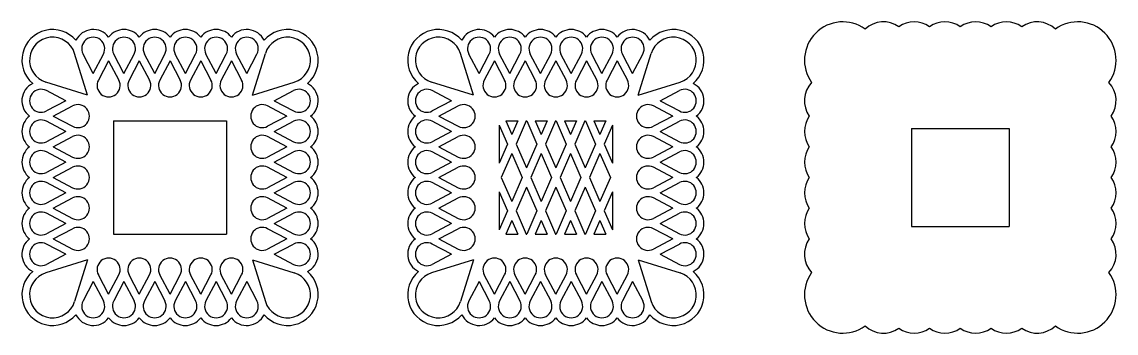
# Model space of a CAD drawing. Extents: x -370 to 192, y -58 to 235.
# Drawn here: x -93.4 to 191.6, y -58.2 to 23 of the extents above; entities that cross this region are included whole.
import ezdxf

# ---------------------------------------------------------------- set-up
doc = ezdxf.new("R2010")
doc.units = 0
doc.layers.get('0').update_dxf_attribs({"linetype": 'CONTINUOUS'})

msp = doc.modelspace()

# ---------------------------------------------------------------- linework, layer by layer
for p, q in [((-76.293703, 3.871762), (-79.675204, 14.762571)), ((-74.814509, 9.540502), (-77.469451, 14.586526)), ((-74.814509, 9.540502), (-72.159568, 14.586526)), ((-66.814509, 9.540502), (-69.469451, 14.586526)), ((-66.814509, 9.540502), (-64.159568, 14.586526)), ((-58.814509, 9.540502), (-61.469451, 14.586526)), ((-58.814509, 9.540502), (-56.159568, 14.586526)), ((-50.814509, 9.540502), (-53.469451, 14.586526)), ((-50.814509, 9.540502), (-48.159568, 14.586526)), ((-42.814509, 9.540502), (-45.469451, 14.586526)), ((-42.814509, 9.540502), (-40.159568, 14.586526)), ((-34.814509, 9.540502), (-37.469451, 14.586526)), ((-34.814509, 9.540502), (-32.159568, 14.586526)), ((-33.335316, 3.871762), (-29.953815, 14.762571)), ((24.207858, 3.871762), (20.826356, 14.762571)), ((25.687051, 9.540502), (23.03211, 14.586526)), ((25.687051, 9.540502), (28.341992, 14.586526)), ((33.687051, 9.540502), (31.03211, 14.586526)), ((33.687051, 9.540502), (36.341992, 14.586526)), ((41.687051, 9.540502), (39.03211, 14.586526)), ((41.687051, 9.540502), (44.341992, 14.586526)), ((49.687051, 9.540502), (47.03211, 14.586526)), ((49.687051, 9.540502), (52.341992, 14.586526)), ((57.687051, 9.540502), (55.03211, 14.586526)), ((57.687051, 9.540502), (60.341992, 14.586526)), ((65.687051, 9.540502), (63.03211, 14.586526)), ((65.687051, 9.540502), (68.341992, 14.586526)), ((67.166245, 3.871762), (70.547746, 14.762571)), ((-70.814509, 12.847694), (-73.469451, 7.80167)), ((-70.814509, 12.847694), (-68.159568, 7.80167)), ((-62.814509, 12.847694), (-65.469451, 7.80167)), ((-62.814509, 12.847694), (-60.159568, 7.80167)), ((-54.814509, 12.847694), (-57.469451, 7.80167)), ((-54.814509, 12.847694), (-52.159568, 7.80167)), ((-46.814509, 12.847694), (-49.469451, 7.80167)), ((-46.814509, 12.847694), (-44.159568, 7.80167)), ((-38.814509, 12.847694), (-41.469451, 7.80167)), ((-38.814509, 12.847694), (-36.159568, 7.80167)), ((29.687051, 12.847694), (27.03211, 7.80167)), ((29.687051, 12.847694), (32.341992, 7.80167)), ((37.687051, 12.847694), (35.03211, 7.80167)), ((37.687051, 12.847694), (40.341992, 7.80167)), ((45.687051, 12.847694), (43.03211, 7.80167)), ((45.687051, 12.847694), (48.341992, 7.80167)), ((53.687051, 12.847694), (51.03211, 7.80167)), ((53.687051, 12.847694), (56.341992, 7.80167)), ((61.687051, 12.847694), (59.03211, 7.80167)), ((61.687051, 12.847694), (64.341992, 7.80167)), ((-76.293703, 3.871762), (-87.184512, 7.253263)), ((-33.335316, 3.871762), (-22.444507, 7.253263)), ((24.207858, 3.871762), (13.317048, 7.253263)), ((67.166245, 3.871762), (78.057054, 7.253263)), ((-81.962443, 2.392569), (-87.008467, 5.04751)), ((-27.666576, 2.392569), (-22.620552, 5.04751)), ((18.539118, 2.392569), (13.493094, 5.04751)), ((72.834985, 2.392569), (77.881009, 5.04751)), ((-81.962443, 2.392569), (-87.008467, -0.262373)), ((-85.269635, -1.607431), (-80.223611, 1.04751)), ((-24.359384, -1.607431), (-29.405408, 1.04751)), ((-27.666576, 2.392569), (-22.620552, -0.262373)), ((18.539118, 2.392569), (13.493094, -0.262373)), ((15.231926, -1.607431), (20.27795, 1.04751)), ((76.142176, -1.607431), (71.096153, 1.04751)), ((72.834985, 2.392569), (77.881009, -0.262373)), ((-85.269635, -1.607431), (-80.223611, -4.262373)), ((-24.359384, -1.607431), (-29.405408, -4.262373)), ((15.231926, -1.607431), (20.27795, -4.262373)), ((76.142176, -1.607431), (71.096153, -4.262373)), ((-81.962443, -5.607431), (-87.008467, -2.95249)), ((-81.962443, -5.607431), (-87.008467, -8.262373)), ((-69.564509, -2.857381), (-69.564509, -32.357481)), ((-69.564509, -2.857381), (-40.064509, -2.857381)), ((-40.064509, -2.857381), (-40.064509, -32.357481)), ((-27.666576, -5.607431), (-22.620552, -2.95249)), ((-27.666576, -5.607431), (-22.620552, -8.262373)), ((18.539118, -5.607431), (13.493094, -2.95249)), ((18.539118, -5.607431), (13.493094, -8.262373)), ((30.937051, -3.916863), (30.937051, -13.889524)), ((30.937051, -3.916863), (33.126905, -8.903193)), ((30.937051, -3.916863), (30.937051, -13.889524)), ((32.65613, -2.857381), (34.219092, -6.416268)), ((32.65613, -2.857381), (35.782053, -2.857381)), ((35.782053, -2.857381), (34.219092, -6.416268)), ((37.966427, -2.857381), (35.311278, -8.903193)), ((37.966427, -2.857381), (38.117063, -2.857381)), ((38.117063, -2.857381), (40.772211, -8.903193)), ((40.301436, -2.857381), (41.864398, -6.416268)), ((40.301436, -2.857381), (43.42736, -2.857381)), ((43.42736, -2.857381), (41.864398, -6.416268)), ((45.611733, -2.857381), (42.956585, -8.903193)), ((45.611733, -2.857381), (45.76237, -2.857381)), ((45.76237, -2.857381), (48.417518, -8.903193)), ((47.946743, -2.857381), (49.509704, -6.416268)), ((47.946743, -2.857381), (51.072666, -2.857381)), ((51.072666, -2.857381), (49.509704, -6.416268)), ((53.257039, -2.857381), (50.601891, -8.903193)), ((53.257039, -2.857381), (53.407676, -2.857381)), ((53.407676, -2.857381), (56.062824, -8.903193)), ((55.592049, -2.857381), (57.155011, -6.416268)), ((55.592049, -2.857381), (58.717972, -2.857381)), ((58.717972, -2.857381), (57.155011, -6.416268)), ((60.437051, -3.916863), (58.247197, -8.903193)), ((60.437051, -3.916863), (60.437051, -13.889524)), ((60.437051, -3.916863), (60.437051, -13.889524)), ((72.834985, -5.607431), (77.881009, -2.95249)), ((72.834985, -5.607431), (77.881009, -8.262373)), ((138.298966, -4.857381), (138.298966, -30.357481)), ((138.298966, -4.857381), (163.798966, -4.857381)), ((163.798966, -4.857381), (163.798966, -30.357481)), ((-85.269635, -9.607431), (-80.223611, -6.95249)), ((-24.359384, -9.607431), (-29.405408, -6.95249)), ((15.231926, -9.607431), (20.27795, -6.95249)), ((76.142176, -9.607431), (71.096153, -6.95249)), ((-81.962443, -13.607431), (-87.008467, -10.95249)), ((-85.269635, -9.607431), (-80.223611, -12.262373)), ((-24.359384, -9.607431), (-29.405408, -12.262373)), ((-27.666576, -13.607431), (-22.620552, -10.95249)), ((18.539118, -13.607431), (13.493094, -10.95249)), ((15.231926, -9.607431), (20.27795, -12.262373)), ((33.126905, -8.903193), (30.937051, -13.889524)), ((34.219092, -11.390119), (31.488625, -17.607431)), ((34.219092, -11.390119), (36.949558, -17.607431)), ((35.311278, -8.903193), (38.041745, -15.120506)), ((40.772211, -8.903193), (38.041745, -15.120506)), ((41.864398, -11.390119), (39.133932, -17.607431)), ((41.864398, -11.390119), (44.594865, -17.607431)), ((42.956585, -8.903193), (45.687051, -15.120506)), ((48.417518, -8.903193), (45.687051, -15.120506)), ((49.509704, -11.390119), (46.779238, -17.607431)), ((49.509704, -11.390119), (52.240171, -17.607431)), ((50.601891, -8.903193), (53.332357, -15.120506)), ((56.062824, -8.903193), (53.332357, -15.120506)), ((57.155011, -11.390119), (54.424544, -17.607431)), ((57.155011, -11.390119), (59.885477, -17.607431)), ((58.247197, -8.903193), (60.437051, -13.889524)), ((76.142176, -9.607431), (71.096153, -12.262373)), ((72.834985, -13.607431), (77.881009, -10.95249)), ((-81.962443, -13.607431), (-87.008467, -16.262373)), ((-27.666576, -13.607431), (-22.620552, -16.262373)), ((18.539118, -13.607431), (13.493094, -16.262373)), ((72.834985, -13.607431), (77.881009, -16.262373)), ((-85.269635, -17.607431), (-80.223611, -14.95249)), ((-24.359384, -17.607431), (-29.405408, -14.95249)), ((15.231926, -17.607431), (20.27795, -14.95249)), ((76.142176, -17.607431), (71.096153, -14.95249)), ((-81.962443, -21.607431), (-87.008467, -18.95249)), ((-85.269635, -17.607431), (-80.223611, -20.262373)), ((-24.359384, -17.607431), (-29.405408, -20.262373)), ((-27.666576, -21.607431), (-22.620552, -18.95249)), ((18.539118, -21.607431), (13.493094, -18.95249)), ((15.231926, -17.607431), (20.27795, -20.262373)), ((31.488625, -17.607431), (34.219092, -23.824744)), ((36.949558, -17.607431), (34.219092, -23.824744)), ((39.133932, -17.607431), (41.864398, -23.824744)), ((44.594865, -17.607431), (41.864398, -23.824744)), ((46.779238, -17.607431), (49.509704, -23.824744)), ((52.240171, -17.607431), (49.509704, -23.824744)), ((54.424544, -17.607431), (57.155011, -23.824744)), ((59.885477, -17.607431), (57.155011, -23.824744)), ((76.142176, -17.607431), (71.096153, -20.262373)), ((72.834985, -21.607431), (77.881009, -18.95249)), ((-81.962443, -21.607431), (-87.008467, -24.262373)), ((-27.666576, -21.607431), (-22.620552, -24.262373)), ((18.539118, -21.607431), (13.493094, -24.262373)), ((30.937051, -21.325339), (30.937051, -31.298)), ((30.937051, -21.325339), (33.126905, -26.31167)), ((30.937051, -21.325339), (30.937051, -31.298)), ((38.041745, -20.094357), (35.311278, -26.31167)), ((38.041745, -20.094357), (40.772211, -26.31167)), ((45.687051, -20.094357), (42.956585, -26.31167)), ((45.687051, -20.094357), (48.417518, -26.31167)), ((53.332357, -20.094357), (50.601891, -26.31167)), ((53.332357, -20.094357), (56.062824, -26.31167)), ((60.437051, -21.325339), (58.247197, -26.31167)), ((60.437051, -21.325339), (60.437051, -31.298)), ((60.437051, -21.325339), (60.437051, -31.298)), ((72.834985, -21.607431), (77.881009, -24.262373)), ((-85.269635, -25.607431), (-80.223611, -22.95249)), ((-85.269635, -25.607431), (-80.223611, -28.262373)), ((-24.359384, -25.607431), (-29.405408, -22.95249)), ((-24.359384, -25.607431), (-29.405408, -28.262373)), ((15.231926, -25.607431), (20.27795, -22.95249)), ((15.231926, -25.607431), (20.27795, -28.262373)), ((76.142176, -25.607431), (71.096153, -22.95249)), ((76.142176, -25.607431), (71.096153, -28.262373)), ((-81.962443, -29.607431), (-87.008467, -26.95249)), ((-27.666576, -29.607431), (-22.620552, -26.95249)), ((18.539118, -29.607431), (13.493094, -26.95249)), ((33.126905, -26.31167), (30.937051, -31.298)), ((35.311278, -26.31167), (37.966427, -32.357481)), ((40.772211, -26.31167), (38.117063, -32.357481)), ((42.956585, -26.31167), (45.611733, -32.357481)), ((48.417518, -26.31167), (45.76237, -32.357481)), ((50.601891, -26.31167), (53.257039, -32.357481)), ((56.062824, -26.31167), (53.407676, -32.357481)), ((58.247197, -26.31167), (60.437051, -31.298)), ((72.834985, -29.607431), (77.881009, -26.95249)), ((-81.962443, -29.607431), (-87.008467, -32.262373)), ((-85.269635, -33.607431), (-80.223611, -30.95249)), ((-24.359384, -33.607431), (-29.405408, -30.95249)), ((-27.666576, -29.607431), (-22.620552, -32.262373)), ((18.539118, -29.607431), (13.493094, -32.262373)), ((15.231926, -33.607431), (20.27795, -30.95249)), ((34.219092, -28.798595), (32.65613, -32.357481)), ((34.219092, -28.798595), (35.782053, -32.357481)), ((41.864398, -28.798595), (40.301436, -32.357481)), ((41.864398, -28.798595), (43.42736, -32.357481)), ((49.509704, -28.798595), (47.946743, -32.357481)), ((49.509704, -28.798595), (51.072666, -32.357481)), ((57.155011, -28.798595), (55.592049, -32.357481)), ((57.155011, -28.798595), (58.717972, -32.357481)), ((76.142176, -33.607431), (71.096153, -30.95249)), ((72.834985, -29.607431), (77.881009, -32.262373)), ((138.298966, -30.357481), (163.798966, -30.357481)), ((-85.269635, -33.607431), (-80.223611, -36.262373)), ((-69.564509, -32.357481), (-40.064509, -32.357481)), ((-24.359384, -33.607431), (-29.405408, -36.262373)), ((15.231926, -33.607431), (20.27795, -36.262373)), ((32.65613, -32.357481), (35.782053, -32.357481)), ((37.966427, -32.357481), (38.117063, -32.357481)), ((40.301436, -32.357481), (43.42736, -32.357481)), ((45.611733, -32.357481), (45.76237, -32.357481)), ((47.946743, -32.357481), (51.072666, -32.357481)), ((53.257039, -32.357481), (53.407676, -32.357481)), ((55.592049, -32.357481), (58.717972, -32.357481)), ((76.142176, -33.607431), (71.096153, -36.262373)), ((-81.962443, -37.607431), (-87.008467, -34.95249)), ((-27.666576, -37.607431), (-22.620552, -34.95249)), ((18.539118, -37.607431), (13.493094, -34.95249)), ((72.834985, -37.607431), (77.881009, -34.95249)), ((-76.293703, -39.086625), (-87.184512, -42.468126)), ((-81.962443, -37.607431), (-87.008467, -40.262373)), ((-76.293703, -39.086625), (-79.675204, -49.977434)), ((-33.335316, -39.086625), (-22.444507, -42.468126)), ((-33.335316, -39.086625), (-29.953815, -49.977434)), ((-27.666576, -37.607431), (-22.620552, -40.262373)), ((24.207858, -39.086625), (13.317048, -42.468126)), ((18.539118, -37.607431), (13.493094, -40.262373)), ((24.207858, -39.086625), (20.826356, -49.977434)), ((67.166245, -39.086625), (70.547746, -49.977434)), ((67.166245, -39.086625), (78.057054, -42.468126)), ((72.834985, -37.607431), (77.881009, -40.262373)), ((-74.814509, -44.755365), (-77.469451, -49.801389)), ((-74.814509, -44.755365), (-72.159568, -49.801389)), ((-70.814509, -48.062557), (-73.469451, -43.016533)), ((-70.814509, -48.062557), (-68.159568, -43.016533)), ((-66.814509, -44.755365), (-69.469451, -49.801389)), ((-66.814509, -44.755365), (-64.159568, -49.801389)), ((-62.814509, -48.062557), (-65.469451, -43.016533)), ((-62.814509, -48.062557), (-60.159568, -43.016533)), ((-58.814509, -44.755365), (-61.469451, -49.801389)), ((-58.814509, -44.755365), (-56.159568, -49.801389)), ((-54.814509, -48.062557), (-57.469451, -43.016533)), ((-54.814509, -48.062557), (-52.159568, -43.016533)), ((-50.814509, -44.755365), (-53.469451, -49.801389)), ((-50.814509, -44.755365), (-48.159568, -49.801389)), ((-46.814509, -48.062557), (-49.469451, -43.016533)), ((-46.814509, -48.062557), (-44.159568, -43.016533)), ((-42.814509, -44.755365), (-45.469451, -49.801389)), ((-42.814509, -44.755365), (-40.159568, -49.801389)), ((-38.814509, -48.062557), (-41.469451, -43.016533)), ((-38.814509, -48.062557), (-36.159568, -43.016533)), ((-34.814509, -44.755365), (-37.469451, -49.801389)), ((-34.814509, -44.755365), (-32.159568, -49.801389)), ((25.687051, -44.755365), (23.03211, -49.801389)), ((25.687051, -44.755365), (28.341992, -49.801389)), ((29.687051, -48.062557), (27.03211, -43.016533)), ((29.687051, -48.062557), (32.341992, -43.016533)), ((33.687051, -44.755365), (31.03211, -49.801389)), ((33.687051, -44.755365), (36.341992, -49.801389)), ((37.687051, -48.062557), (35.03211, -43.016533)), ((37.687051, -48.062557), (40.341992, -43.016533)), ((41.687051, -44.755365), (39.03211, -49.801389)), ((41.687051, -44.755365), (44.341992, -49.801389)), ((45.687051, -48.062557), (43.03211, -43.016533)), ((45.687051, -48.062557), (48.341992, -43.016533)), ((49.687051, -44.755365), (47.03211, -49.801389)), ((49.687051, -44.755365), (52.341992, -49.801389)), ((53.687051, -48.062557), (51.03211, -43.016533)), ((53.687051, -48.062557), (56.341992, -43.016533)), ((57.687051, -44.755365), (55.03211, -49.801389)), ((57.687051, -44.755365), (60.341992, -49.801389)), ((61.687051, -48.062557), (59.03211, -43.016533)), ((61.687051, -48.062557), (64.341992, -43.016533)), ((65.687051, -44.755365), (63.03211, -49.801389)), ((65.687051, -44.755365), (68.341992, -49.801389))]:
    msp.add_line(p, q)
for centre, radius, start, end in [((120.458124, 12.983411), 10, 54.36809, 215.63191), ((131.048966, 15.983411), 7, 55.150095, 132.900433), ((139.048966, 15.983411), 7, 55.150095, 124.849905), ((147.048966, 15.983411), 7, 55.150095, 124.849905), ((155.048966, 15.983411), 7, 55.150095, 124.849905), ((163.048966, 15.983411), 7, 55.150095, 124.849905), ((171.048966, 15.983411), 7, 47.099567, 124.849905), ((181.639808, 12.983411), 10, 324.36809, 125.63191), ((-85.405352, 12.983411), 8, 40.391499, 229.608501), ((-74.814509, 15.983411), 5, 36.869898, 154.09941), ((-66.814509, 15.983411), 5, 36.869898, 143.130102), ((-58.814509, 15.983411), 5, 36.869898, 143.130102), ((-50.814509, 15.983411), 5, 36.869898, 143.130102), ((-42.814509, 15.983411), 5, 36.869898, 143.130102), ((-34.814509, 15.983411), 5, 25.90059, 143.130102), ((-24.223667, 12.983411), 8, 310.391499, 139.608501), ((15.096209, 12.983411), 8, 40.391499, 229.608501), ((25.687051, 15.983411), 5, 36.869898, 154.09941), ((33.687051, 15.983411), 5, 36.869898, 143.130102), ((41.687051, 15.983411), 5, 36.869898, 143.130102), ((49.687051, 15.983411), 5, 36.869898, 143.130102), ((57.687051, 15.983411), 5, 36.869898, 143.130102), ((65.687051, 15.983411), 5, 25.90059, 143.130102), ((76.277893, 12.983411), 8, 310.391499, 139.608501), ((-85.405352, 12.983411), 6, 17.249113, 252.750887), ((-74.814509, 15.983411), 3, 332.249113, 207.750887), ((-66.814509, 15.983411), 3, 332.249113, 207.750887), ((-58.814509, 15.983411), 3, 332.249113, 207.750887), ((-50.814509, 15.983411), 3, 332.249113, 207.750887), ((-42.814509, 15.983411), 3, 332.249113, 207.750887), ((-34.814509, 15.983411), 3, 332.249113, 207.750887), ((-24.223667, 12.983411), 6, 287.249113, 162.750887), ((15.096209, 12.983411), 6, 17.249113, 252.750887), ((25.687051, 15.983411), 3, 332.249113, 207.750887), ((33.687051, 15.983411), 3, 332.249113, 207.750887), ((41.687051, 15.983411), 3, 332.249113, 207.750887), ((49.687051, 15.983411), 3, 332.249113, 207.750887), ((57.687051, 15.983411), 3, 332.249113, 207.750887), ((65.687051, 15.983411), 3, 332.249113, 207.750887), ((76.277893, 12.983411), 6, 287.249113, 162.750887), ((-88.405352, 2.392569), 5, 115.90059, 233.130102), ((-70.814509, 6.404785), 3, 152.249113, 27.750887), ((-62.814509, 6.404785), 3, 152.249113, 27.750887), ((-54.814509, 6.404785), 3, 152.249113, 27.750887), ((-46.814509, 6.404785), 3, 152.249113, 27.750887), ((-38.814509, 6.404785), 3, 152.249113, 27.750887), ((-21.223667, 2.392569), 5, 306.869898, 64.09941), ((12.096209, 2.392569), 5, 115.90059, 233.130102), ((29.687051, 6.404785), 3, 152.249113, 27.750887), ((37.687051, 6.404785), 3, 152.249113, 27.750887), ((45.687051, 6.404785), 3, 152.249113, 27.750887), ((53.687051, 6.404785), 3, 152.249113, 27.750887), ((61.687051, 6.404785), 3, 152.249113, 27.750887), ((79.277893, 2.392569), 5, 306.869898, 64.09941), ((117.458124, 2.392569), 7, 137.099567, 214.849905), ((184.639808, 2.392569), 7, 325.150095, 42.900433), ((-88.405352, 2.392569), 3, 62.249113, 297.750887), ((-21.223667, 2.392569), 3, 242.249113, 117.750887), ((12.096209, 2.392569), 3, 62.249113, 297.750887), ((79.277893, 2.392569), 3, 242.249113, 117.750887), ((-78.826726, -1.607431), 3, 242.249113, 117.750887), ((-30.802293, -1.607431), 3, 62.249113, 297.750887), ((21.674834, -1.607431), 3, 242.249113, 117.750887), ((69.699268, -1.607431), 3, 62.249113, 297.750887), ((-88.405352, -5.607431), 5, 126.869898, 233.130102), ((-88.405352, -5.607431), 3, 62.249113, 297.750887), ((-21.223667, -5.607431), 3, 242.249113, 117.750887), ((-21.223667, -5.607431), 5, 306.869898, 53.130102), ((12.096209, -5.607431), 5, 126.869898, 233.130102), ((12.096209, -5.607431), 3, 62.249113, 297.750887), ((79.277893, -5.607431), 3, 242.249113, 117.750887), ((79.277893, -5.607431), 5, 306.869898, 53.130102), ((117.458124, -5.607431), 7, 145.150095, 214.849905), ((184.639808, -5.607431), 7, 325.150095, 34.849905), ((-78.826726, -9.607431), 3, 242.249113, 117.750887), ((-30.802293, -9.607431), 3, 62.249113, 297.750887), ((21.674834, -9.607431), 3, 242.249113, 117.750887), ((69.699268, -9.607431), 3, 62.249113, 297.750887), ((-88.405352, -13.607431), 5, 126.869898, 233.130102), ((-88.405352, -13.607431), 3, 62.249113, 297.750887), ((-21.223667, -13.607431), 3, 242.249113, 117.750887), ((-21.223667, -13.607431), 5, 306.869898, 53.130102), ((12.096209, -13.607431), 5, 126.869898, 233.130102), ((12.096209, -13.607431), 3, 62.249113, 297.750887), ((79.277893, -13.607431), 3, 242.249113, 117.750887), ((79.277893, -13.607431), 5, 306.869898, 53.130102), ((117.458124, -13.607431), 7, 145.150095, 214.849905), ((184.639808, -13.607431), 7, 325.150095, 34.849905), ((-78.826726, -17.607431), 3, 242.249113, 117.750887), ((-30.802293, -17.607431), 3, 62.249113, 297.750887), ((21.674834, -17.607431), 3, 242.249113, 117.750887), ((69.699268, -17.607431), 3, 62.249113, 297.750887), ((-88.405352, -21.607431), 5, 126.869898, 233.130102), ((-88.405352, -21.607431), 3, 62.249113, 297.750887), ((-21.223667, -21.607431), 3, 242.249113, 117.750887), ((-21.223667, -21.607431), 5, 306.869898, 53.130102), ((12.096209, -21.607431), 5, 126.869898, 233.130102), ((12.096209, -21.607431), 3, 62.249113, 297.750887), ((79.277893, -21.607431), 3, 242.249113, 117.750887), ((79.277893, -21.607431), 5, 306.869898, 53.130102), ((117.458124, -21.607431), 7, 145.150095, 214.849905), ((184.639808, -21.607431), 7, 325.150095, 34.849905), ((-78.826726, -25.607431), 3, 242.249113, 117.750887), ((-30.802293, -25.607431), 3, 62.249113, 297.750887), ((21.674834, -25.607431), 3, 242.249113, 117.750887), ((69.699268, -25.607431), 3, 62.249113, 297.750887), ((-88.405352, -29.607431), 5, 126.869898, 233.130102), ((-21.223667, -29.607431), 5, 306.869898, 53.130102), ((12.096209, -29.607431), 5, 126.869898, 233.130102), ((79.277893, -29.607431), 5, 306.869898, 53.130102), ((117.458124, -29.607431), 7, 145.150095, 214.849905), ((184.639808, -29.607431), 7, 325.150095, 34.849905), ((-88.405352, -29.607431), 3, 62.249113, 297.750887), ((-21.223667, -29.607431), 3, 242.249113, 117.750887), ((12.096209, -29.607431), 3, 62.249113, 297.750887), ((79.277893, -29.607431), 3, 242.249113, 117.750887), ((-78.826726, -33.607431), 3, 242.249113, 117.750887), ((-30.802293, -33.607431), 3, 62.249113, 297.750887), ((21.674834, -33.607431), 3, 242.249113, 117.750887), ((69.699268, -33.607431), 3, 62.249113, 297.750887), ((-88.405352, -37.607431), 5, 126.869898, 244.09941), ((-21.223667, -37.607431), 5, 295.90059, 53.130102), ((12.096209, -37.607431), 5, 126.869898, 244.09941), ((79.277893, -37.607431), 5, 295.90059, 53.130102), ((117.458124, -37.607431), 7, 145.150095, 222.900433), ((184.639808, -37.607431), 7, 317.099567, 34.849905), ((-88.405352, -37.607431), 3, 62.249113, 297.750887), ((-21.223667, -37.607431), 3, 242.249113, 117.750887), ((12.096209, -37.607431), 3, 62.249113, 297.750887), ((79.277893, -37.607431), 3, 242.249113, 117.750887), ((-70.814509, -41.619648), 3, 332.249113, 207.750887), ((-62.814509, -41.619648), 3, 332.249113, 207.750887), ((-54.814509, -41.619648), 3, 332.249113, 207.750887), ((-46.814509, -41.619648), 3, 332.249113, 207.750887), ((-38.814509, -41.619648), 3, 332.249113, 207.750887), ((29.687051, -41.619648), 3, 332.249113, 207.750887), ((37.687051, -41.619648), 3, 332.249113, 207.750887), ((45.687051, -41.619648), 3, 332.249113, 207.750887), ((53.687051, -41.619648), 3, 332.249113, 207.750887), ((61.687051, -41.619648), 3, 332.249113, 207.750887), ((-85.405352, -48.198274), 8, 130.391499, 319.608501), ((-85.405352, -48.198274), 6, 107.249113, 342.750887), ((-24.223667, -48.198274), 8, 220.391499, 49.608501), ((-24.223667, -48.198274), 6, 197.249113, 72.750887), ((15.096209, -48.198274), 8, 130.391499, 319.608501), ((15.096209, -48.198274), 6, 107.249113, 342.750887), ((76.277893, -48.198274), 8, 220.391499, 49.608501), ((76.277893, -48.198274), 6, 197.249113, 72.750887), ((120.458124, -48.198274), 10, 144.36809, 305.63191), ((181.639808, -48.198274), 10, 234.36809, 35.63191), ((-74.814509, -51.198274), 3, 152.249113, 27.750887), ((-66.814509, -51.198274), 3, 152.249113, 27.750887), ((-58.814509, -51.198274), 3, 152.249113, 27.750887), ((-50.814509, -51.198274), 3, 152.249113, 27.750887), ((-42.814509, -51.198274), 3, 152.249113, 27.750887), ((-34.814509, -51.198274), 3, 152.249113, 27.750887), ((25.687051, -51.198274), 3, 152.249113, 27.750887), ((33.687051, -51.198274), 3, 152.249113, 27.750887), ((41.687051, -51.198274), 3, 152.249113, 27.750887), ((49.687051, -51.198274), 3, 152.249113, 27.750887), ((57.687051, -51.198274), 3, 152.249113, 27.750887), ((65.687051, -51.198274), 3, 152.249113, 27.750887), ((-74.814509, -51.198274), 5, 205.90059, 323.130102), ((-34.814509, -51.198274), 5, 216.869898, 334.09941), ((25.687051, -51.198274), 5, 205.90059, 323.130102), ((65.687051, -51.198274), 5, 216.869898, 334.09941), ((-66.814509, -51.198274), 5, 216.869898, 323.130102), ((-58.814509, -51.198274), 5, 216.869898, 323.130102), ((-50.814509, -51.198274), 5, 216.869898, 323.130102), ((-42.814509, -51.198274), 5, 216.869898, 323.130102), ((33.687051, -51.198274), 5, 216.869898, 323.130102), ((41.687051, -51.198274), 5, 216.869898, 323.130102), ((49.687051, -51.198274), 5, 216.869898, 323.130102), ((57.687051, -51.198274), 5, 216.869898, 323.130102), ((131.048966, -51.198274), 7, 227.099567, 304.849905), ((139.048966, -51.198274), 7, 235.150095, 304.849905), ((147.048966, -51.198274), 7, 235.150095, 304.849905), ((155.048966, -51.198274), 7, 235.150095, 304.849905), ((163.048966, -51.198274), 7, 235.150095, 304.849905), ((171.048966, -51.198274), 7, 235.150095, 312.900433)]:
    msp.add_arc(centre, radius, start, end)

doc.saveas('drawing.dxf')
